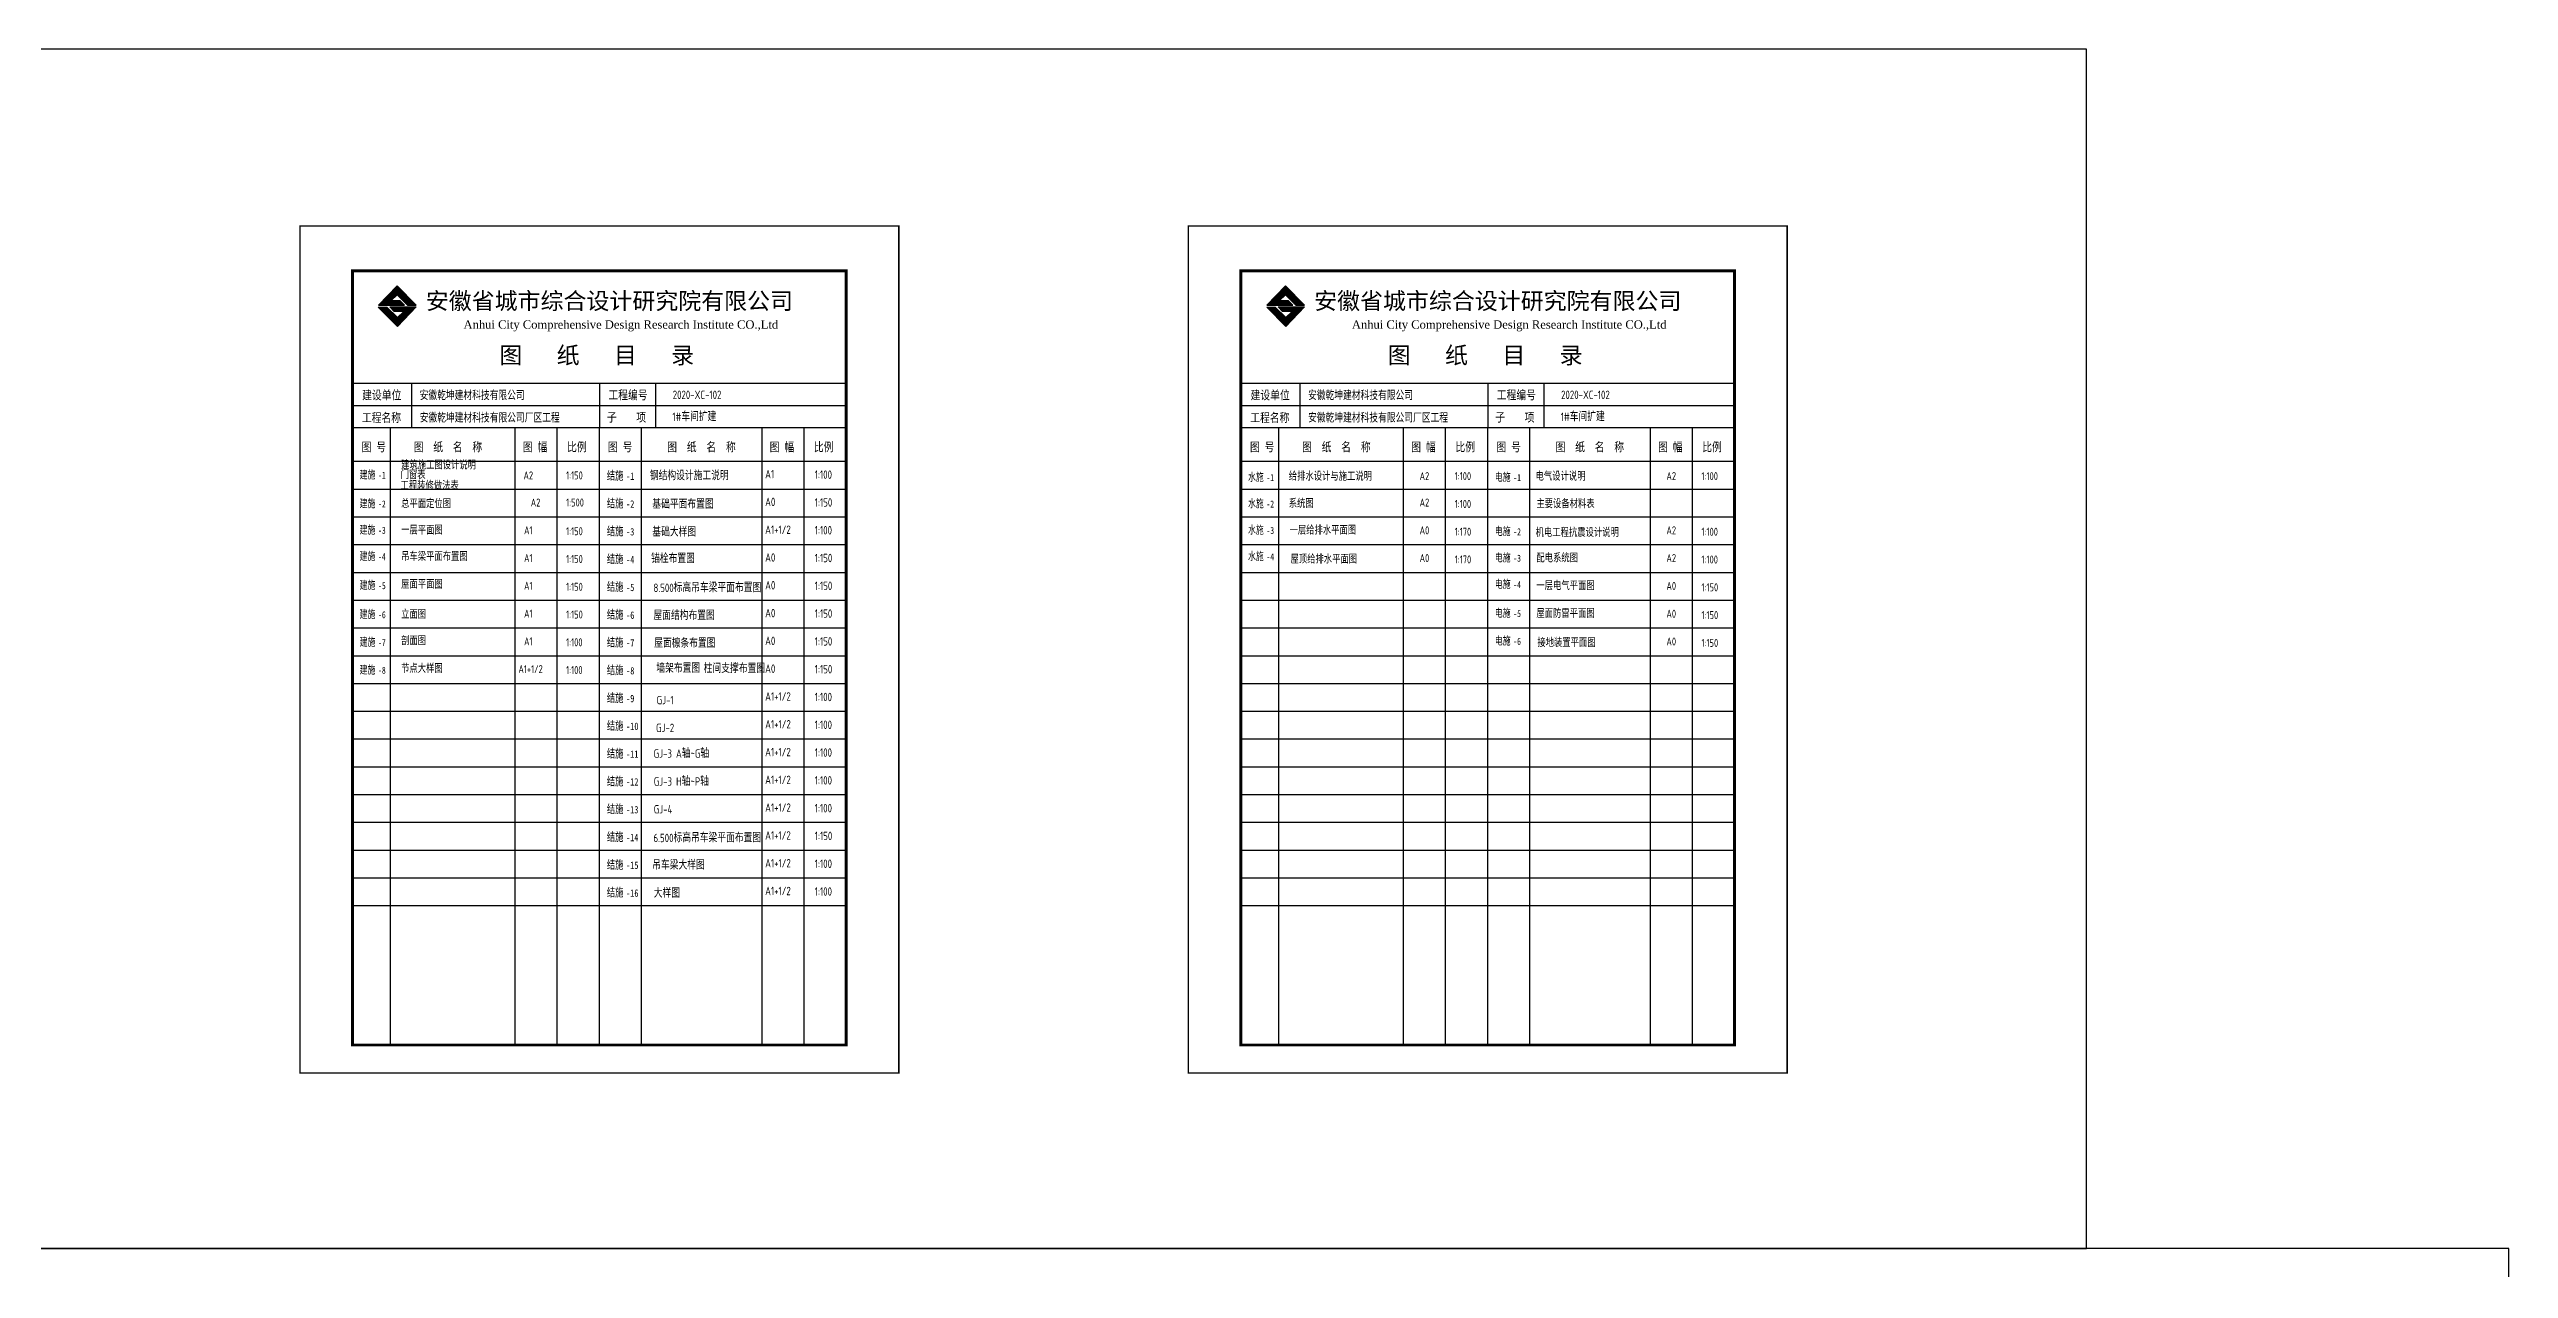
# Model space of a CAD drawing. Extents: x 4150464 to 4450492, y 75142 to 874437.
# Drawn here: x 4251218 to 4337388, y 831709 to 874437 of the extents above; entities that cross this region are included whole.
import ezdxf
from ezdxf.enums import TextEntityAlignment as Align

# ---------------------------------------------------------------- set-up
doc = ezdxf.new("R2010")
doc.units = 0
doc.header["$LTSCALE"] = 1000
doc.header["$MEASUREMENT"] = 0
for name, color, linetype in [('A_DE_DETAIL_3', 144, 'Continuous'), ('layer 1', 7, 'Continuous'), ('PUB_TEXT', 7, 'Continuous'), ('PUB_TITLE', 4, 'Continuous')]:
    doc.layers.add(name, color=color, linetype=linetype)
doc.styles.add('-宋体', font='SimSun.ttf', dxfattribs={"width": 0.8})
doc.styles.add('_HZDX', font='atssdeng.shx', dxfattribs={"width": 0.8, "bigfont": 'atssdchn.shx'})
doc.styles.add('_SIMPLEX9', font='SimSun.ttf', dxfattribs={"width": 0.675})
doc.styles.add('GHF', font='times.ttf')
doc.styles.add('宋体', font='SimSun.ttf')
pattern_1 = [(0, (2085287.595, 1742085.62), (3.746846094, 7.493692189), [0, -7.493692189])]
pattern_2 = [(0, (2116410.791, 1742085.62), (3.746846094, 7.493692189), [0, -7.493692189])]

msp = doc.modelspace()

# ---------------------------------------------------------------- hatches: boundary and pattern name
for points in [[(4263184, 865619), (4263411, 866146), (4262755, 865472), (4263668, 865472), (4263517, 865619)], [(4294307, 865619), (4294534, 866146), (4293878, 865472), (4294791, 865472), (4294640, 865619)]]:
    msp.add_hatch(color=1).paths.add_polyline_path(points)
at = {"layer": 'A_DE_DETAIL_3'}
for color, points in [(41, [(4263769, 865469), (4264078, 865469), (4263411, 866146)]), (41, [(4294892, 865469), (4295202, 865469), (4294534, 866146)]), (41, [(4263051, 865404), (4262748, 865404), (4263420, 864722)]), (1, [(4263155, 865406), (4263305, 865250), (4263642, 865250), (4263420, 864722), (4264079, 865406)]), (41, [(4294174, 865404), (4293871, 865404), (4294543, 864722)]), (1, [(4294279, 865406), (4294428, 865250), (4294765, 865250), (4294543, 864722), (4295202, 865406)])]:
    msp.add_hatch(color=color, dxfattribs=at).paths.add_polyline_path(points)
at = {"layer": 'PUB_TEXT'}
h = msp.add_hatch(dxfattribs=at)
h.set_pattern_fill('松散材料', color=256, scale=3.996636, style=0)
h.set_pattern_definition(pattern_1)
h.paths.add_polyline_path([(4263411, 865836), (4263411, 866146), (4263184, 865619)])
h = msp.add_hatch(dxfattribs=at)
h.set_pattern_fill('松散材料', color=256, scale=3.996636, style=0)
h.set_pattern_definition(pattern_1)
h.paths.add_polyline_path([(4263769, 865469), (4263411, 866146), (4263411, 865836)])
h = msp.add_hatch(dxfattribs=at)
h.set_pattern_fill('松散材料', color=256, scale=3.996636, style=0)
h.set_pattern_definition(pattern_2)
h.paths.add_polyline_path([(4294534, 865836), (4294534, 866146), (4294307, 865619)])
h = msp.add_hatch(dxfattribs=at)
h.set_pattern_fill('松散材料', color=256, scale=3.996636, style=0)
h.set_pattern_definition(pattern_2)
h.paths.add_polyline_path([(4294892, 865469), (4294534, 866146), (4294534, 865836)])
h = msp.add_hatch(dxfattribs=at)
h.set_pattern_fill('松散材料', color=256, scale=3.996636, style=0)
h.set_pattern_definition(pattern_1)
h.paths.add_polyline_path([(4263051, 865404), (4263420, 864722), (4263420, 865036)])
h.paths.add_polyline_path([(4263420, 864722), (4263642, 865250), (4263420, 865036)])
h = msp.add_hatch(dxfattribs=at)
h.set_pattern_fill('松散材料', color=256, scale=3.996636, style=0)
h.set_pattern_definition(pattern_2)
h.paths.add_polyline_path([(4294174, 865404), (4294543, 864722), (4294543, 865036)])
h.paths.add_polyline_path([(4294543, 864722), (4294765, 865250), (4294543, 865036)])

# ---------------------------------------------------------------- linework, layer by layer
for p, q in [((4263184, 865619), (4263411, 866146)), ((4263411, 866146), (4263769, 865469)), ((4294307, 865619), (4294534, 866146)), ((4294534, 866146), (4294892, 865469)), ((4263420, 864722), (4262748, 865404)), ((4262748, 865404), (4263051, 865404)), ((4263051, 865404), (4263420, 864722)), ((4263155, 865406), (4264079, 865406)), ((4263305, 865250), (4263155, 865406)), ((4263642, 865250), (4263305, 865250)), ((4264079, 865406), (4263420, 864722)), ((4263642, 865250), (4263420, 864722)), ((4294543, 864722), (4293871, 865404)), ((4293871, 865404), (4294174, 865404)), ((4294174, 865404), (4294543, 864722)), ((4294279, 865406), (4295202, 865406)), ((4294428, 865250), (4294279, 865406)), ((4294765, 865250), (4294428, 865250)), ((4295202, 865406), (4294543, 864722)), ((4294765, 865250), (4294543, 864722))]:
    msp.add_line(p, q)
at = {"color": 0}
msp.add_lwpolyline([(4248288, 769422), (4337388, 769422), (4337388, 832422), (4248288, 832422)], close=True, dxfattribs=at)
at = {"layer": 'PUB_TEXT'}
for p, q in [((4263420, 865036), (4263051, 865404)), ((4263420, 865036), (4263642, 865250)), ((4294543, 865036), (4294174, 865404)), ((4294543, 865036), (4294765, 865250)), ((4263420, 864722), (4263420, 865036)), ((4294543, 864722), (4294543, 865036))]:
    msp.add_line(p, q, dxfattribs=at)
at = {"layer": 'PUB_TEXT', "color": 11}
for p, q in [((4261845, 862739), (4279139, 862739)), ((4263908, 862714), (4263908, 861167)), ((4270492, 862739), (4270492, 861167)), ((4272457, 862739), (4272457, 861167)), ((4292968, 862739), (4310262, 862739)), ((4295032, 862714), (4295032, 861167)), ((4301615, 862739), (4301615, 861167)), ((4303580, 862739), (4303580, 861167)), ((4261845, 861953), (4279139, 861953)), ((4292968, 861953), (4310262, 861953)), ((4279139, 861167), (4261845, 861167)), ((4263179, 839559), (4263179, 861167)), ((4267544, 839559), (4267544, 861167)), ((4269018, 839559), (4269018, 861167)), ((4270492, 839559), (4270492, 861167)), ((4271966, 839559), (4271966, 861167)), ((4276191, 839559), (4276191, 861167)), ((4277665, 839559), (4277665, 861167)), ((4310262, 861167), (4292968, 861167)), ((4294302, 839559), (4294302, 861167)), ((4298667, 839559), (4298667, 861167)), ((4300141, 839559), (4300141, 861167)), ((4301615, 839559), (4301615, 861167)), ((4303089, 839559), (4303089, 861167)), ((4307314, 839559), (4307314, 861167)), ((4308788, 839559), (4308788, 861167)), ((4279139, 859988), (4261845, 859988)), ((4279139, 859988), (4261845, 859988)), ((4310262, 859988), (4292968, 859988)), ((4310262, 859988), (4292968, 859988)), ((4279139, 859015), (4261845, 859015)), ((4310262, 859015), (4292968, 859015)), ((4301622, 859014), (4292968, 859014)), ((4301622, 859014), (4292968, 859014)), ((4301622, 859014), (4292968, 859014)), ((4301622, 859014), (4292968, 859014)), ((4279139, 858042), (4261845, 858042)), ((4310262, 858042), (4292968, 858042)), ((4279139, 857069), (4261845, 857069)), ((4310262, 857069), (4292968, 857069)), ((4279139, 856097), (4261845, 856097)), ((4310262, 856097), (4292968, 856097)), ((4279139, 855124), (4261845, 855124)), ((4310262, 855124), (4292968, 855124)), ((4279139, 854151), (4261845, 854151)), ((4310262, 854151), (4292968, 854151)), ((4279139, 853178), (4261845, 853178)), ((4310262, 853178), (4292968, 853178)), ((4279139, 852205), (4261845, 852205)), ((4310262, 852205), (4292968, 852205)), ((4279139, 851233), (4261845, 851233)), ((4310262, 851233), (4292968, 851233)), ((4279139, 850260), (4261845, 850260)), ((4310262, 850260), (4292968, 850260)), ((4279139, 849287), (4261845, 849287)), ((4310262, 849287), (4292968, 849287)), ((4279139, 848314), (4261845, 848314)), ((4310262, 848314), (4292968, 848314)), ((4279139, 847341), (4261845, 847341)), ((4310262, 847341), (4292968, 847341)), ((4279139, 846369), (4261845, 846369)), ((4310262, 846369), (4292968, 846369)), ((4279139, 845396), (4261845, 845396)), ((4310262, 845396), (4292968, 845396)), ((4279139, 844423), (4261845, 844423)), ((4310262, 844423), (4292968, 844423))]:
    msp.add_line(p, q, dxfattribs=at)
at = {"layer": 'PUB_TEXT', "color": 2, "const_width": 49.1}
for points in [[(4260001, 868242), (4280983, 868242), (4280983, 838567), (4260001, 838567)], [(4291124, 868242), (4312106, 868242), (4312106, 838567), (4291124, 838567)]]:
    msp.add_lwpolyline(points, close=True, dxfattribs=at)
at = {"layer": 'PUB_TEXT', "color": 11, "const_width": 98.3}
for points in [[(4261845, 839549), (4261845, 866670), (4279139, 866670), (4279139, 839549)], [(4292968, 839549), (4292968, 866670), (4310262, 866670), (4310262, 839549)]]:
    msp.add_lwpolyline(points, close=True, dxfattribs=at)
at = {"layer": 'PUB_TEXT'}
for points in [[(4263517, 865619), (4263184, 865619), (4263411, 865836), (4263769, 865469), (4264078, 865469), (4263411, 866146), (4262755, 865472), (4263668, 865472), (4263517, 865619)], [(4263411, 866146), (4263411, 865836)], [(4294640, 865619), (4294307, 865619), (4294534, 865836), (4294892, 865469), (4295202, 865469), (4294534, 866146), (4293878, 865472), (4294791, 865472), (4294640, 865619)], [(4294534, 866146), (4294534, 865836)]]:
    msp.add_lwpolyline(points, dxfattribs=at)
at = {"layer": 'PUB_TITLE'}
msp.add_lwpolyline([(4248288, 832422), (4322588, 832422), (4322588, 874437), (4248288, 874437)], close=True, dxfattribs=at)

# ---------------------------------------------------------------- texts
at = {"layer": 'layer 1', "style": '_HZDX', "width": 0.8}
for s, height, p in [('安徽乾坤建材科技有限公司', 294.78, (4264197, 862147)), ('1#车间扩建', 294.8, (4273050, 861409)), ('2020-XC-102', 294.78, (4273062, 862181)), ('安徽乾坤建材科技有限公司', 294.78, (4295320, 862147)), ('1#车间扩建', 294.8, (4304173, 861409)), ('2020-XC-102', 294.78, (4304185, 862181)), ('安徽乾坤建材科技有限公司厂区工程', 294.78, (4264198, 861362, -220)), ('安徽乾坤建材科技有限公司厂区工程', 294.78, (4295321, 861362, -220))]:
    msp.add_text(s, height=height, dxfattribs=at).set_placement(p)
at = {"layer": 'PUB_TEXT', "color": 11}
for s, height, style, p in [('安徽省城市综合设计研究院有限公司', 589.57, '宋体', (4264411, 865324)), ('安徽省城市综合设计研究院有限公司', 589.57, '宋体', (4295534, 865324)), ('Anhui City Comprehensive Design Research Institute CO.,Ltd', 291.32, 'GHF', (4265733, 864646)), ('Anhui City Comprehensive Design Research Institute CO.,Ltd', 291.32, 'GHF', (4296856, 864646)), ('图   纸   目   录', 589.57, '宋体', (4266989, 863421)), ('图   纸   目   录', 589.57, '宋体', (4298112, 863421))]:
    msp.add_text(s, height=height, dxfattribs=dict(at, style=style)).set_placement(p)
at = {"layer": 'PUB_TEXT', "color": 11, "style": '-宋体', "width": 0.8}
for s, height, p in [('工程名称', 314.4, (4262173, 861373)), ('建设单位', 314.4, (4262183, 862165)), ('子    项', 314.4, (4270757, 861388)), ('工程编号', 314.4, (4270810, 862171)), ('工程名称', 314.4, (4293296, 861373)), ('建设单位', 314.4, (4293307, 862165)), ('子    项', 314.4, (4301880, 861388)), ('工程编号', 314.4, (4301933, 862171)), ('图 号', 314.4, (4262164, 860348)), ('   图  纸  名  称', 314.44, (4263475, 860348)), ('图 幅', 314.4, (4267812, 860348)), ('比例', 314.4, (4269362, 860348)), ('图 号', 314.4, (4270794, 860348)), ('   图  纸  名  称', 314.44, (4272357, 860348)), ('图 幅', 314.4, (4276459, 860348)), ('比例', 314.4, (4278009, 860348)), ('图 号', 314.4, (4293287, 860348)), ('   图  纸  名  称', 314.44, (4294599, 860348)), ('图 幅', 314.4, (4298935, 860348)), ('比例', 314.4, (4300485, 860348)), ('图 号', 314.4, (4301918, 860348)), ('   图  纸  名  称', 314.44, (4303480, 860348)), ('图 幅', 314.4, (4307582, 860348)), ('比例', 314.4, (4309132, 860348))]:
    msp.add_text(s, height=height, dxfattribs=at).set_placement(p)
at = {"layer": 'PUB_TEXT'}
for s, height, style, width, p in [('建筑施工图设计说明', 280, '_HZDX', 0.8, (4263548, 859719)), ('建施', 280, '宋体', 0.7, (4262095, 859394)), ('-1', 246.4, '_SIMPLEX9', 0.675, (4262738, 859388)), ('工程装修做法表', 280, '_HZDX', 0.8, (4263528, 858999)), ('门窗表', 280, '_HZDX', 0.8, (4263531, 859378)), ('A2', 280, '_HZDX', 0.8, (4267834, 859365)), ('1:150', 280, '_HZDX', 0.8, (4269327, 859365)), ('结施', 295, '宋体', 0.7, (4270755, 859353)), ('-1', 259.6, '_SIMPLEX9', 0.675, (4271432, 859347)), ('钢结构设计施工说明', 295, '_HZDX', 0.8, (4272262, 859342)), ('A1', 295, '_HZDX', 0.8, (4276301, 859402)), ('1:100', 295, '_HZDX', 0.8, (4278036, 859384)), ('水施', 280.3, '宋体', 0.7, (4293218, 859310)), ('-1', 246.6, '_SIMPLEX9', 0.675, (4293861, 859304)), ('给排水设计与施工说明', 280.3, '_HZDX', 0.8, (4294645, 859324)), ('A2', 280.3, '_HZDX', 0.8, (4299228, 859339)), ('1:100', 280.3, '_HZDX', 0.8, (4300457, 859339)), ('建施', 280, '宋体', 0.7, (4262095, 858386)), ('-2', 246.4, '_SIMPLEX9', 0.675, (4262738, 858381)), ('总平面定位图', 280, '_HZDX', 0.8, (4263548, 858362)), ('A2', 280, '_HZDX', 0.8, (4268088, 858415)), ('1:500', 280, '_HZDX', 0.8, (4269327, 858415)), ('结施', 295, '宋体', 0.7, (4270755, 858380)), ('-2', 259.6, '_SIMPLEX9', 0.675, (4271432, 858374)), ('基础平面布置图', 295, '_HZDX', 0.8, (4272349, 858341)), ('A0', 295, '_HZDX', 0.8, (4276301, 858428)), ('1:150', 295, '_HZDX', 0.8, (4278036, 858410)), ('水施', 280.3, '宋体', 0.7, (4293218, 858385)), ('-2', 246.6, '_SIMPLEX9', 0.675, (4293861, 858379)), ('系统图', 280.3, '_HZDX', 0.8, (4294645, 858369)), ('A2', 280.3, '_HZDX', 0.8, (4299228, 858414)), ('1:100', 280.3, '_HZDX', 0.8, (4300457, 858365)), ('建施', 280, '宋体', 0.7, (4262095, 857462)), ('-3', 246.4, '_SIMPLEX9', 0.675, (4262738, 857457)), ('一层平面图', 280, '_HZDX', 0.8, (4263548, 857438)), ('A1', 280, '_HZDX', 0.8, (4267854, 857442)), ('1:150', 280, '_HZDX', 0.8, (4269327, 857409)), ('结施', 295, '宋体', 0.7, (4270755, 857406)), ('-3', 259.6, '_SIMPLEX9', 0.675, (4271432, 857400)), ('基础大样图', 295, '_HZDX', 0.8, (4272349, 857368)), ('A1+1/2', 295, '_HZDX', 0.8, (4276301, 857455)), ('1:100', 295, '_HZDX', 0.8, (4278036, 857436)), ('水施', 280.3, '宋体', 0.7, (4293218, 857460)), ('-3', 246.6, '_SIMPLEX9', 0.675, (4293861, 857454)), ('一层给排水平面图', 280.3, '_HZDX', 0.8, (4294673, 857435)), ('A0', 280.3, '_HZDX', 0.8, (4299228, 857441)), ('1:170', 280.3, '_HZDX', 0.8, (4300457, 857391)), ('建施', 280, '宋体', 0.7, (4262095, 856538)), ('-4', 246.4, '_SIMPLEX9', 0.675, (4262738, 856532)), ('吊车梁平面布置图', 280, '_HZDX', 0.8, (4263548, 856514)), ('A1', 280, '_HZDX', 0.8, (4267854, 856470)), ('1:150', 280, '_HZDX', 0.8, (4269327, 856436)), ('结施', 295, '宋体', 0.7, (4270755, 856432)), ('-4', 259.6, '_SIMPLEX9', 0.675, (4271432, 856427)), ('锚栓布置图', 295, '_HZDX', 0.8, (4272305, 856439)), ('A0', 295, '_HZDX', 0.8, (4276301, 856481)), ('1:150', 295, '_HZDX', 0.8, (4278036, 856463)), ('水施', 280.3, '宋体', 0.7, (4293218, 856535)), ('-4', 246.6, '_SIMPLEX9', 0.675, (4293861, 856529)), ('屋顶给排水平面图', 280.3, '_HZDX', 0.8, (4294706, 856422, 0)), ('A0', 280.3, '_HZDX', 0.8, (4299228, 856468)), ('1:170', 280.3, '_HZDX', 0.8, (4300457, 856419)), ('建施', 280, '宋体', 0.7, (4262095, 855526)), ('-5', 246.4, '_SIMPLEX9', 0.675, (4262738, 855520)), ('屋面平面图', 280, '_HZDX', 0.8, (4263548, 855541)), ('A1', 280, '_HZDX', 0.8, (4267854, 855497)), ('1:150', 280, '_HZDX', 0.8, (4269327, 855463)), ('结施', 295, '宋体', 0.7, (4270755, 855459)), ('-5', 259.6, '_SIMPLEX9', 0.675, (4271432, 855453)), ('8.500标高吊车梁平面布置图', 295.03, '_HZDX', 0.8, (4272388, 855419)), ('A0', 295, '_HZDX', 0.8, (4276301, 855508)), ('1:150', 295, '_HZDX', 0.8, (4278036, 855489)), ('建施', 280, '宋体', 0.7, (4262095, 854505)), ('A1', 280, '_HZDX', 0.8, (4267854, 854524)), ('结施', 295, '宋体', 0.7, (4270755, 854485)), ('A0', 295, '_HZDX', 0.8, (4276301, 854534)), ('1:150', 295, '_HZDX', 0.8, (4278036, 854516)), ('-6', 246.4, '_SIMPLEX9', 0.675, (4262738, 854499)), ('立面图  ', 280, '_HZDX', 0.8, (4263548, 854487)), ('1:150', 280, '_HZDX', 0.8, (4269327, 854491)), ('-6', 259.6, '_SIMPLEX9', 0.675, (4271432, 854479)), ('屋面结构布置图', 295, '_HZDX', 0.8, (4272388, 854445)), ('建施', 280, '宋体', 0.7, (4262095, 853532)), ('-7', 246.4, '_SIMPLEX9', 0.675, (4262738, 853527)), ('剖面图', 280, '_HZDX', 0.8, (4263548, 853564)), ('A1', 280, '_HZDX', 0.8, (4267854, 853551)), ('1:100', 280, '_HZDX', 0.8, (4269327, 853518)), ('结施', 295, '宋体', 0.7, (4270755, 853512)), ('-7', 259.6, '_SIMPLEX9', 0.675, (4271432, 853506)), ('屋面檩条布置图', 295, '_HZDX', 0.8, (4272414, 853472)), ('A0', 295, '_HZDX', 0.8, (4276301, 853560)), ('1:150', 295, '_HZDX', 0.8, (4278036, 853542)), ('建施', 280, '宋体', 0.7, (4262095, 852559)), ('-8', 246.4, '_SIMPLEX9', 0.675, (4262738, 852554)), ('节点大样图', 280, '_HZDX', 0.8, (4263548, 852591)), ('A1+1/2', 280, '_HZDX', 0.8, (4267657, 852578)), ('1:100', 280, '_HZDX', 0.8, (4269327, 852545)), ('结施', 295, '宋体', 0.7, (4270755, 852538)), ('-8', 259.6, '_SIMPLEX9', 0.675, (4271432, 852532)), ('墙架布置图', 295, '_HZDX', 0.8, (4272490, 852594, 7)), ('柱间支撑布置图', 295, '_HZDX', 0.8, (4274149, 852588, -7)), ('A0', 295, '_HZDX', 0.8, (4276301, 852587)), ('1:150', 295, '_HZDX', 0.8, (4278036, 852568)), ('结施', 295, '宋体', 0.7, (4270755, 851564)), ('-9', 259.6, '_SIMPLEX9', 0.675, (4271432, 851559)), ('A1+1/2', 295, '_HZDX', 0.8, (4276301, 851613)), ('1:100', 295, '_HZDX', 0.8, (4278036, 851595)), ('结施', 295, '宋体', 0.7, (4270755, 850591)), ('-10', 259.6, '_SIMPLEX9', 0.675, (4271432, 850585)), ('A1+1/2', 295, '_HZDX', 0.8, (4276301, 850639)), ('1:100', 295, '_HZDX', 0.8, (4278036, 850621)), ('结施', 295, '宋体', 0.7, (4270755, 849617)), ('-11', 259.6, '_SIMPLEX9', 0.675, (4271432, 849611)), ('GJ-3 A轴~G轴', 295, '_HZDX', 0.8, (4272395, 849613, -7)), ('A1+1/2', 295, '_HZDX', 0.8, (4276301, 849666)), ('1:100', 295, '_HZDX', 0.8, (4278036, 849648)), ('结施', 295, '宋体', 0.7, (4270755, 848644)), ('-12', 259.6, '_SIMPLEX9', 0.675, (4271432, 848638)), ('GJ-3 H轴~P轴', 295, '_HZDX', 0.8, (4272400, 848634, -7)), ('A1+1/2', 295, '_HZDX', 0.8, (4276301, 848692)), ('1:100', 295, '_HZDX', 0.8, (4278036, 848674)), ('结施', 295, '宋体', 0.7, (4270755, 847670)), ('-13', 259.6, '_SIMPLEX9', 0.675, (4271432, 847664)), ('GJ-4', 295, '_HZDX', 0.8, (4272400, 847661, -7)), ('A1+1/2', 295, '_HZDX', 0.8, (4276301, 847719)), ('1:100', 295, '_HZDX', 0.8, (4278036, 847700)), ('结施', 295, '宋体', 0.7, (4270755, 846696)), ('-14', 259.6, '_SIMPLEX9', 0.675, (4271432, 846691)), ('6.500标高吊车梁平面布置图', 295.03, '_HZDX', 0.8, (4272388, 846656)), ('A1+1/2', 295, '_HZDX', 0.8, (4276301, 846745)), ('1:150', 295, '_HZDX', 0.8, (4278036, 846727)), ('结施', 295, '宋体', 0.7, (4270755, 845723)), ('-15', 259.6, '_SIMPLEX9', 0.675, (4271432, 845717)), ('吊车梁大样图', 295, '_HZDX', 0.8, (4272345, 845700, -7)), ('A1+1/2', 295, '_HZDX', 0.8, (4276301, 845771)), ('1:100', 295, '_HZDX', 0.8, (4278036, 845753)), ('结施', 295, '宋体', 0.7, (4270755, 844749)), ('-16', 259.6, '_SIMPLEX9', 0.675, (4271432, 844743)), ('大样图', 295, '_HZDX', 0.8, (4272397, 844715, -7)), ('A1+1/2', 295, '_HZDX', 0.8, (4276301, 844798)), ('1:100', 295, '_HZDX', 0.8, (4278036, 844780))]:
    msp.add_text(s, height=height, dxfattribs=dict(at, style=style, width=width)).set_placement(p)
at = {"layer": 'PUB_TEXT', "lineweight": -3}
for s, height, style, width, p in [('电施', 280.3, '宋体', 0.7, (4301865, 859310)), ('-1', 246.6, '_SIMPLEX9', 0.675, (4302509, 859304)), ('电气设计说明', 280.3, '_HZDX', 0.8, (4303292, 859324)), ('A2', 280.3, '_HZDX', 0.8, (4307875, 859339)), ('1:100', 280.3, '_HZDX', 0.8, (4309104, 859339)), ('主要设备材料表', 280.3, '_HZDX', 0.8, (4303320, 858361)), ('电施', 280.3, '宋体', 0.7, (4301865, 857411)), ('-2', 246.6, '_SIMPLEX9', 0.675, (4302509, 857406)), ('机电工程抗震设计说明', 280.3, '_HZDX', 0.8, (4303294, 857355)), ('A2', 280.3, '_HZDX', 0.8, (4307875, 857440)), ('1:100', 280.3, '_HZDX', 0.8, (4309104, 857391)), ('电施', 280.3, '宋体', 0.7, (4301865, 856486)), ('-3', 246.6, '_SIMPLEX9', 0.675, (4302509, 856481)), ('配电系统图', 280.3, '_HZDX', 0.8, (4303320, 856462)), ('A2', 280.3, '_HZDX', 0.8, (4307875, 856467)), ('1:100', 280.3, '_HZDX', 0.8, (4309104, 856418)), ('电施', 280.3, '宋体', 0.7, (4301865, 855561)), ('-4', 246.6, '_SIMPLEX9', 0.675, (4302509, 855556)), ('一层电气平面图', 280.3, '_HZDX', 0.8, (4303320, 855491)), ('A0', 280.3, '_HZDX', 0.8, (4307875, 855493)), ('1:150', 280.3, '_HZDX', 0.8, (4309104, 855444)), ('电施', 280.3, '宋体', 0.7, (4301865, 854548)), ('屋面防雷平面图', 280.3, '_HZDX', 0.8, (4303320, 854518)), ('-5', 246.6, '_SIMPLEX9', 0.675, (4302509, 854543)), ('A0', 280.3, '_HZDX', 0.8, (4307875, 854519)), ('1:150', 280.3, '_HZDX', 0.8, (4309104, 854471)), ('电施', 280.3, '宋体', 0.7, (4301865, 853575)), ('-6', 246.6, '_SIMPLEX9', 0.675, (4302509, 853569)), ('接地装置平面图', 280.3, '_HZDX', 0.8, (4303353, 853497, 0)), ('A0', 280.3, '_HZDX', 0.8, (4307875, 853546)), ('1:150', 280.3, '_HZDX', 0.8, (4309104, 853497))]:
    msp.add_text(s, height=height, dxfattribs=dict(at, style=style, width=width)).set_placement(p)
at = {"layer": 'PUB_TEXT', "style": '_HZDX', "width": 0.8}
for s, p in [('GJ-1', (4272797, 851634, -207)), ('GJ-2', (4272797, 850660, -207))]:
    msp.add_text(s, height=295, dxfattribs=at).set_placement(p, align=Align.MIDDLE_CENTER)

doc.saveas('drawing.dxf')
